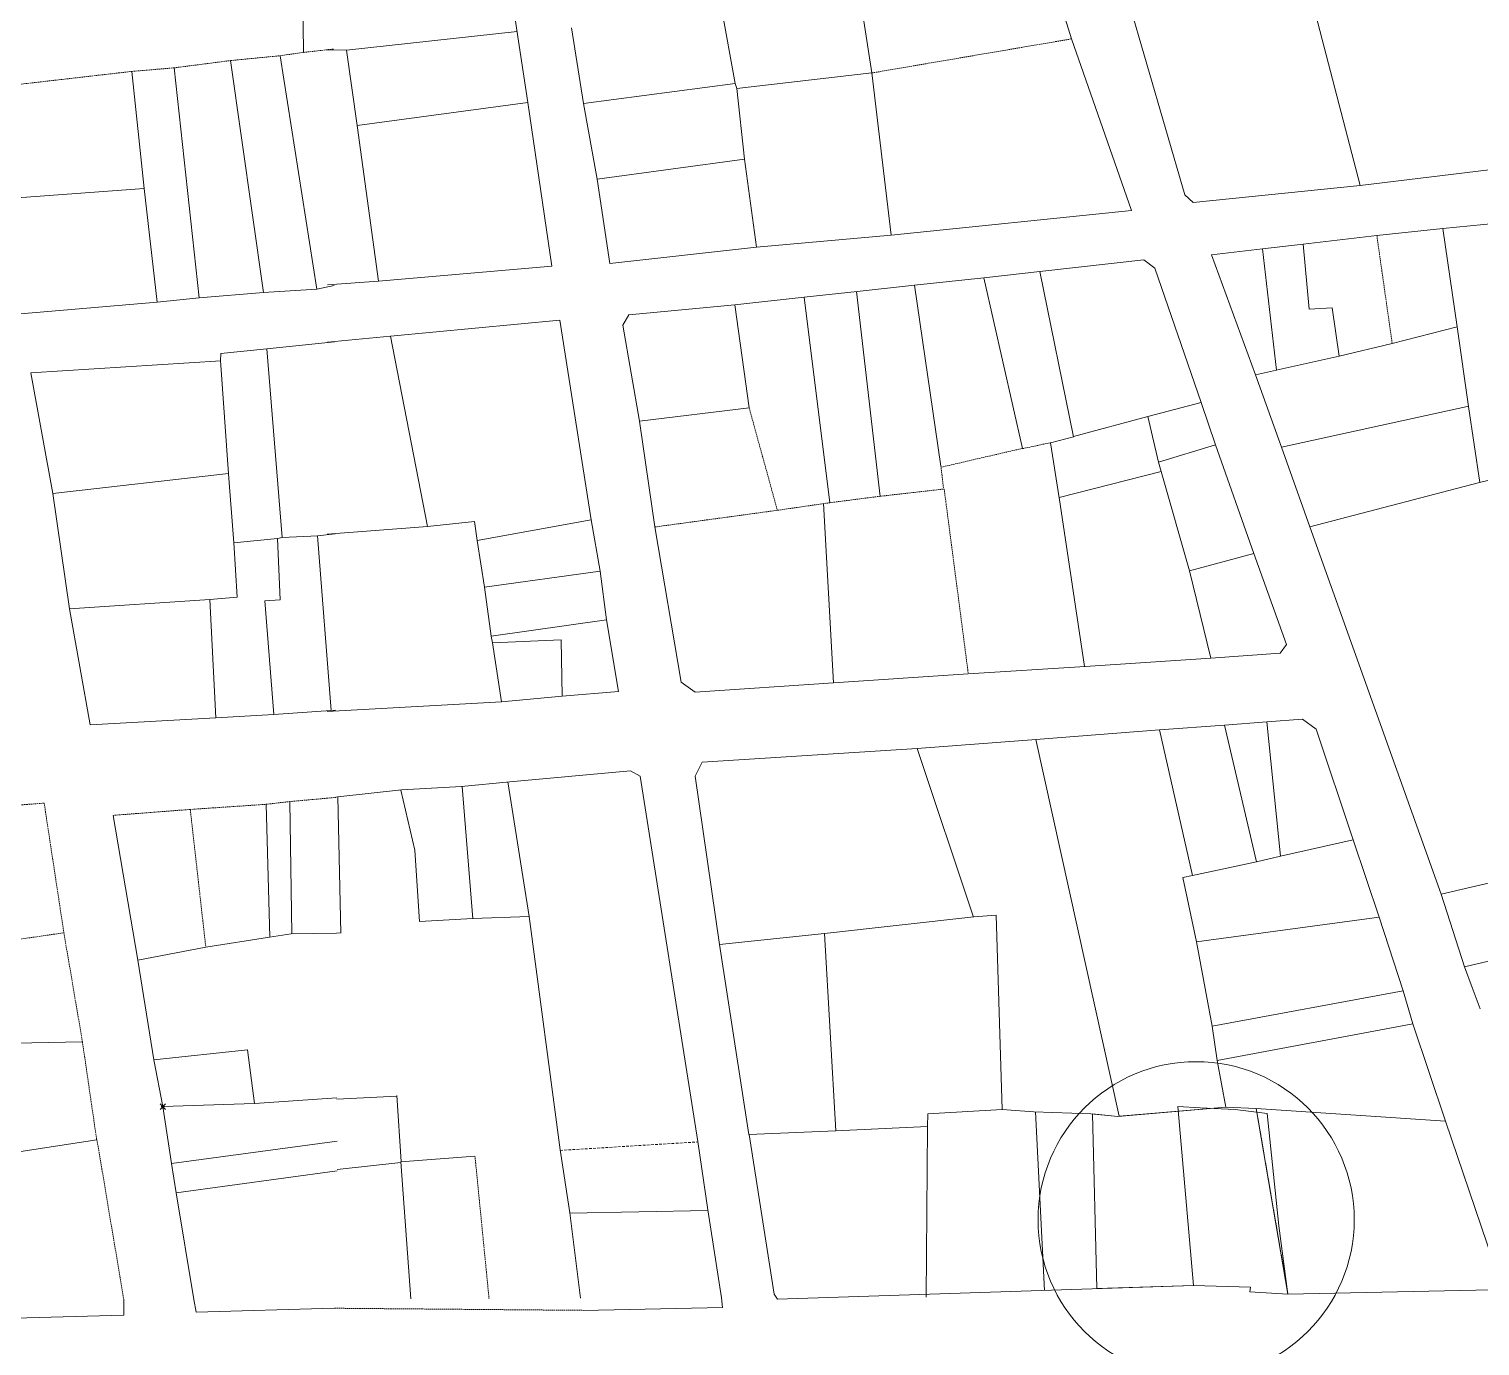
# Model space of a CAD drawing. Header units: millimetres. Extents: x 611710 to 616703, y 1316651 to 1320618.
# Drawn here: x 614832.5 to 615095.7, y 1318449.5 to 1318688.5 of the extents above; entities that cross this region are included whole.
import ezdxf

# ---------------------------------------------------------------- set-up
doc = ezdxf.new("R2010")
doc.units = ezdxf.units.MM
doc.header["$PDMODE"] = 35
doc.header["$PDSIZE"] = 0.5
doc.linetypes.add('DASHED', pattern=[0.75, 0.5, -0.25])
doc.linetypes.add('HIDDEN', pattern=[0.375, 0.25, -0.125])
doc.layers.add('2', color=7, linetype='Continuous')
doc.layers.add('CVL_CUADCON_TIT', color=1, linetype='Continuous')

msp = doc.modelspace()

# ---------------------------------------------------------------- linework, layer by layer
at = {"layer": '2', "color": 1, "linetype": 'Continuous', "lineweight": 0}
for p, q in [((615061.21682, 1318709.26646), (615074.03182, 1318660.08746)), ((614882.01182, 1318705.23546), (614882.30682, 1318684.23746)), ((615018.09082, 1318698.10346), (615021.65682, 1318686.69346)), ((614958.16382, 1318692.26546), (614960.61082, 1318678.59446)), ((614921.06782, 1318688.03846), (614890.14182, 1318684.62346)), ((614921.02882, 1318688.30046), (614923.00682, 1318675.12646)), ((614933.12982, 1318674.99346), (614930.93682, 1318688.66946)), ((614983.94982, 1318689.93346), (614985.43582, 1318680.51146)), ((614869.07582, 1318682.75746), (614875.05082, 1318640.68146)), ((614878.08182, 1318683.63946), (614884.71382, 1318641.29946)), ((614890.14182, 1318684.62346), (614886.71982, 1318684.72346)), ((614890.14182, 1318684.62346), (614892.07882, 1318670.99246)), ((614851.17682, 1318680.78946), (614853.42482, 1318659.52346)), ((614858.84482, 1318681.43646), (614863.40182, 1318639.68546)), ((614985.43582, 1318680.51146), (614960.93682, 1318677.68646)), ((614985.43582, 1318680.51146), (614988.90282, 1318651.05346)), ((614960.61082, 1318678.59446), (614933.12982, 1318674.99346)), ((614960.61082, 1318678.59446), (614960.93682, 1318677.68646)), ((614960.93682, 1318677.68646), (614962.29682, 1318664.85546)), ((614892.07882, 1318670.99246), (614923.00682, 1318675.12646)), ((614935.57882, 1318661.22046), (614933.12982, 1318674.99346)), ((614892.07882, 1318670.99246), (614895.92682, 1318642.71246)), ((614962.29682, 1318664.85546), (614935.57882, 1318661.22046)), ((614962.29682, 1318664.85546), (614964.49082, 1318648.89146)), ((615107.50382, 1318664.17546), (615074.03182, 1318660.08746)), ((614853.42482, 1318659.52346), (614827.94582, 1318657.69146)), ((614853.42482, 1318659.52346), (614855.76982, 1318638.93546)), ((614937.85982, 1318645.91846), (614935.57882, 1318661.22046)), ((615089.00882, 1318652.28246), (615110.82882, 1318654.38746)), ((614988.90282, 1318651.05346), (614964.49082, 1318648.89146)), ((615063.64582, 1318649.43846), (615077.03582, 1318651.00346)), ((615077.03582, 1318651.00346), (615089.00882, 1318652.28246)), ((615091.60182, 1318634.44646), (615089.00882, 1318652.28246)), ((614964.49082, 1318648.89146), (614937.85982, 1318645.91846)), ((615047.06082, 1318647.49946), (615056.29182, 1318648.56646)), ((615056.29182, 1318648.56646), (615063.64582, 1318649.43846)), ((615056.29182, 1318648.56646), (615058.82682, 1318626.56046)), ((615047.06082, 1318647.49946), (615055.03182, 1318625.71446)), ((614993.17782, 1318641.99746), (615005.70882, 1318643.33946)), ((615005.70882, 1318643.33946), (615015.90382, 1318644.47846)), ((615012.77082, 1318612.33446), (615005.76282, 1318643.34546)), ((615015.90382, 1318644.47846), (615021.97782, 1318614.46746)), ((614863.40182, 1318639.68546), (614875.05082, 1318640.68146)), ((614875.05082, 1318640.68146), (614884.71382, 1318641.29946)), ((614884.71382, 1318641.29946), (614887.88182, 1318641.93946)), ((614895.92682, 1318642.71246), (614886.67982, 1318642.06946)), ((614973.13882, 1318639.82946), (614982.77882, 1318640.85446)), ((614982.61882, 1318640.83746), (614986.93082, 1318603.63446)), ((614982.77882, 1318640.85446), (614993.17782, 1318641.99746)), ((614993.13182, 1318641.99246), (614997.94282, 1318609.16246)), ((614830.94482, 1318636.81546), (614855.76982, 1318638.93546)), ((614855.76982, 1318638.93546), (614863.40182, 1318639.68546)), ((614941.32682, 1318636.59046), (614960.55882, 1318638.43546)), ((614960.55882, 1318638.43546), (614973.13882, 1318639.82946)), ((614960.55882, 1318638.43546), (614963.17082, 1318619.73646)), ((614973.13882, 1318639.82946), (614977.80282, 1318602.51946)), ((614886.66982, 1318631.65646), (614898.08582, 1318632.74546)), ((614898.08582, 1318632.74546), (614904.82182, 1318598.22546)), ((615079.82082, 1318631.44246), (615091.60182, 1318634.44646)), ((615091.60182, 1318634.44646), (615093.65882, 1318620.00446)), ((614867.30282, 1318629.57046), (614875.63582, 1318630.43646)), ((614875.63582, 1318630.43646), (614887.91582, 1318631.70846)), ((614875.63582, 1318630.43646), (614878.43682, 1318596.18246)), ((615070.21182, 1318629.09746), (615079.82082, 1318631.44246)), ((614832.85082, 1318626.10746), (614867.30482, 1318628.29746)), ((614867.25382, 1318628.29746), (614867.30282, 1318629.57046)), ((614867.25382, 1318628.30146), (614868.71082, 1318607.73546)), ((615058.77582, 1318626.55946), (615070.21182, 1318629.09746)), ((614832.85082, 1318626.10746), (614836.85082, 1318604.17046)), ((615055.03182, 1318625.71446), (615058.82682, 1318626.56046)), ((615055.03182, 1318625.71446), (615059.75482, 1318612.60146)), ((614963.17082, 1318619.73646), (614943.29082, 1318617.31746)), ((615035.47182, 1318618.16946), (615045.17782, 1318620.72046)), ((615045.17782, 1318620.72046), (615047.79482, 1318613.00046)), ((615093.70882, 1318620.05546), (615059.75482, 1318612.60146)), ((615093.65882, 1318620.00446), (615095.70282, 1318606.17146)), ((614946.06782, 1318598.11346), (614943.29082, 1318617.31746)), ((615021.97682, 1318614.51846), (615035.47182, 1318618.16946)), ((615035.47182, 1318618.16946), (615037.44082, 1318609.87546)), ((615017.83182, 1318613.41146), (615021.97782, 1318614.46746)), ((615037.44082, 1318609.87546), (615047.79482, 1318613.00046)), ((615047.79482, 1318613.00046), (615054.70182, 1318593.27646)), ((615059.75482, 1318612.60146), (615064.86482, 1318598.12446)), ((615095.65182, 1318606.17046), (615121.03782, 1318612.47146)), ((615037.44082, 1318609.87546), (615037.93582, 1318608.20946)), ((614868.71082, 1318607.83746), (614836.85082, 1318604.17046)), ((614868.71082, 1318607.73546), (614869.64682, 1318595.26546)), ((615019.37982, 1318603.48146), (615037.93582, 1318608.20946)), ((615037.93582, 1318608.20946), (615043.02482, 1318590.17346)), ((614836.85082, 1318604.17046), (614839.88382, 1318583.25246)), ((615095.65182, 1318606.17046), (615064.86482, 1318598.12446)), ((614976.67982, 1318602.35746), (614978.44382, 1318569.84846)), ((615019.37982, 1318603.48146), (615024.00682, 1318572.77446)), ((614913.82982, 1318595.67846), (614934.49482, 1318599.38446)), ((614934.49482, 1318599.38446), (614936.12982, 1318590.11746)), ((614869.64682, 1318595.26546), (614877.62382, 1318596.02946)), ((614877.62382, 1318596.02946), (614878.43682, 1318596.18246)), ((614877.62382, 1318596.02946), (614878.09982, 1318584.88346)), ((614878.43682, 1318596.18246), (614884.89082, 1318596.48846)), ((614884.84282, 1318596.48646), (614888.03382, 1318596.89546)), ((614884.84282, 1318596.48646), (614887.32582, 1318564.82246)), ((614904.82182, 1318598.22546), (614886.63582, 1318596.83746)), ((614913.82982, 1318595.67846), (614915.14282, 1318587.16746)), ((615064.86482, 1318598.12446), (615088.70582, 1318531.49746)), ((614869.64582, 1318595.31646), (614870.27282, 1318585.39146)), ((615043.02482, 1318590.17346), (615054.70182, 1318593.27646)), ((614915.14282, 1318587.16746), (614936.12982, 1318590.11746)), ((614936.12982, 1318590.11746), (614937.29782, 1318581.24746)), ((615043.02482, 1318590.17346), (615046.94682, 1318574.29846)), ((614870.27282, 1318585.39146), (614865.34382, 1318584.93346)), ((614915.14282, 1318587.16746), (614916.36182, 1318578.29846)), ((614865.34382, 1318584.93346), (614839.88382, 1318583.25246)), ((614839.88382, 1318583.25246), (614843.62882, 1318562.18146)), ((614865.34382, 1318584.93346), (614866.39582, 1318563.45546)), ((614878.09982, 1318584.88346), (614875.30482, 1318584.73046)), ((614875.30482, 1318584.73046), (614876.91482, 1318564.06646)), ((614916.36182, 1318578.29846), (614937.29782, 1318581.24746)), ((614916.36182, 1318578.29846), (614916.59282, 1318577.08346)), ((614916.59282, 1318577.08346), (614918.25982, 1318566.39446)), ((615024.09582, 1318572.78046), (615002.86882, 1318571.45146)), ((615046.94682, 1318574.29846), (615024.09582, 1318572.78046)), ((615002.86882, 1318571.45146), (614978.44382, 1318569.84846)), ((614929.22182, 1318567.39646), (614918.25982, 1318566.39446)), ((614876.91482, 1318564.06646), (614888.14182, 1318564.88146)), ((614918.25982, 1318566.39446), (614886.60582, 1318564.65746)), ((614843.62882, 1318562.18146), (614866.39582, 1318563.45546)), ((614866.39582, 1318563.45546), (614876.91482, 1318564.06646)), ((615037.57982, 1318561.28346), (615049.40982, 1318562.15246)), ((615049.40982, 1318562.15246), (615057.07582, 1318562.72746)), ((615049.40982, 1318562.15246), (615055.21182, 1318537.37146)), ((615057.07582, 1318562.72746), (615059.56182, 1318538.38246)), ((614993.66682, 1318557.93146), (615015.24282, 1318559.57346)), ((615015.19182, 1318559.57246), (615037.57982, 1318561.28346)), ((615015.19182, 1318559.57246), (615030.27882, 1318491.17346)), ((615037.57982, 1318561.28346), (615043.57182, 1318534.88046)), ((614993.66682, 1318557.93146), (615003.87382, 1318527.30046)), ((614941.63382, 1318553.84246), (614919.75982, 1318551.88846)), ((614910.98082, 1318551.03546), (614900.11282, 1318550.39046)), ((614919.75982, 1318551.88846), (614910.98082, 1318551.03546)), ((614913.05382, 1318526.98646), (614911.07782, 1318551.04446)), ((614923.26582, 1318527.41346), (614919.39882, 1318551.85346)), ((614953.34182, 1318552.90546), (614957.75982, 1318522.32446)), ((614879.81382, 1318548.28246), (614880.20482, 1318524.29946)), ((614888.54682, 1318549.12046), (614888.19582, 1318549.11246)), ((614900.11282, 1318550.39046), (614888.54682, 1318549.12046)), ((614888.54682, 1318549.12046), (614889.10982, 1318524.37746)), ((614847.76382, 1318545.78246), (614852.22882, 1318519.50646)), ((614875.52682, 1318547.79346), (614876.19882, 1318523.70146)), ((615088.70582, 1318531.49746), (615138.88782, 1318543.22146)), ((615059.56182, 1318538.38246), (615072.71682, 1318541.36446)), ((615072.71682, 1318541.36446), (615077.45982, 1318527.33746)), ((615055.21182, 1318537.37146), (615059.56182, 1318538.38246)), ((615043.57182, 1318534.88046), (615055.21182, 1318537.37146)), ((615043.57182, 1318534.88046), (615041.85182, 1318534.48646)), ((615041.85182, 1318534.48646), (615044.30282, 1318522.84846)), ((615088.70582, 1318531.49746), (615092.92182, 1318518.32346)), ((614913.04482, 1318527.09046), (614923.26582, 1318527.41346)), ((614923.26582, 1318527.41346), (614928.85682, 1318485.09146)), ((615003.92382, 1318527.35146), (614976.83582, 1318524.31846)), ((615044.30282, 1318522.84846), (615077.45982, 1318527.33746)), ((615077.45982, 1318527.33746), (615081.78282, 1318513.91046)), ((615092.92182, 1318518.32346), (615141.08382, 1318529.39246)), ((614864.59082, 1318521.85246), (614876.14982, 1318523.69346)), ((614876.14982, 1318523.69346), (614880.05282, 1318524.29746)), ((614880.05282, 1318524.29746), (614888.27882, 1318524.39346)), ((614889.10782, 1318524.47946), (614888.27882, 1318524.39146)), ((614976.83582, 1318524.31846), (614957.75982, 1318522.32446)), ((614957.75982, 1318522.32446), (614963.12082, 1318487.87546)), ((614976.83582, 1318524.31846), (614978.87082, 1318488.52546)), ((615044.30282, 1318522.84846), (615047.14382, 1318507.50846)), ((614852.22882, 1318519.50646), (614864.59282, 1318521.83346)), ((614852.22882, 1318519.50646), (614855.16282, 1318501.39446)), ((615092.92182, 1318518.32346), (615094.35582, 1318514.51646)), ((615094.35582, 1318514.51646), (615095.79182, 1318510.65946)), ((615047.14382, 1318507.50846), (615081.78282, 1318513.91046)), ((615081.78282, 1318513.91046), (615083.54582, 1318507.95146)), ((615047.14382, 1318507.50846), (615048.04882, 1318501.27646)), ((615048.04882, 1318501.27646), (615083.54582, 1318507.95146)), ((615083.54582, 1318507.95146), (615089.49182, 1318490.29046)), ((614811.99982, 1318504.15446), (614842.21482, 1318504.65446)), ((614855.16282, 1318501.39446), (614872.15582, 1318503.21546)), ((614855.16282, 1318501.39446), (614856.79982, 1318492.92546)), ((614872.15582, 1318503.21546), (614873.40182, 1318493.52246)), ((615048.04882, 1318501.27646), (615049.61382, 1318492.82146)), ((614873.40182, 1318493.52246), (614856.79982, 1318492.92546)), ((614873.40182, 1318493.52246), (614888.38082, 1318494.50946)), ((614888.38082, 1318494.30446), (614899.24682, 1318494.82146)), ((614899.23782, 1318494.96446), (614900.02682, 1318482.93746)), ((614856.79982, 1318492.92546), (614858.35982, 1318482.57546)), ((614995.58282, 1318491.63746), (614995.53382, 1318489.29746)), ((615009.04182, 1318492.38946), (614995.58282, 1318491.63746)), ((615014.79682, 1318492.00746), (615009.04182, 1318492.38946)), ((615025.12982, 1318491.62446), (615014.79682, 1318492.00746)), ((615015.09082, 1318491.99846), (615016.76842, 1318459.5843)), ((615030.05882, 1318491.15446), (615025.12982, 1318491.62446)), ((615025.42482, 1318491.59646), (615026.25349, 1318459.89462)), ((615030.05882, 1318491.15446), (615049.61382, 1318492.82146)), ((615049.61382, 1318492.82146), (615055.16282, 1318492.58746)), ((615055.16282, 1318492.58746), (615089.49182, 1318490.29046)), ((614978.87082, 1318488.52546), (614963.12082, 1318487.87546)), ((614978.87082, 1318488.52546), (614995.53382, 1318489.29746)), ((614995.53382, 1318489.29746), (614995.27882, 1318458.36746)), ((614827.04782, 1318484.19946), (614844.84682, 1318486.90846)), ((614888.40682, 1318486.62946), (614858.35982, 1318482.57546)), ((614953.84282, 1318486.60446), (614955.65182, 1318474.19046)), ((614858.35982, 1318482.57546), (614859.19182, 1318477.29846)), ((614899.98082, 1318482.77846), (614888.42482, 1318481.51346)), ((614899.96982, 1318482.93346), (614913.42382, 1318483.93946)), ((614899.96982, 1318482.93346), (614901.76282, 1318458.07146)), ((614928.85682, 1318485.09146), (614930.64282, 1318473.64246)), ((614859.19182, 1318477.29846), (614888.42482, 1318481.29446)), ((614859.19182, 1318477.29846), (614862.39582, 1318457.94146)), ((614930.64282, 1318473.64246), (614932.57782, 1318458.16946)), ((614930.64582, 1318473.61746), (614955.66882, 1318474.07746)), ((614955.65182, 1318474.19046), (614958.13982, 1318458.25046)), ((615097.81682, 1318459.66846), (615060.9158, 1318458.92161))]:
    msp.add_line(p, q, dxfattribs=at)
at = {"layer": '2', "color": 1, "linetype": 'HIDDEN', "lineweight": 0}
for p, q in [((614985.43582, 1318680.51146), (615021.65682, 1318686.69346)), ((614858.84482, 1318681.43646), (614869.07582, 1318682.75746)), ((614869.07582, 1318682.75746), (614878.08182, 1318683.63946)), ((614878.08182, 1318683.63946), (614882.30682, 1318684.23746)), ((614882.30682, 1318684.23746), (614887.73582, 1318684.84546)), ((614824.50282, 1318677.72646), (614851.17682, 1318680.78946)), ((614851.17682, 1318680.78946), (614858.84482, 1318681.43646)), ((615077.03582, 1318651.00346), (615079.82082, 1318631.44246)), ((614963.17082, 1318619.73646), (614968.27282, 1318601.14146)), ((614997.96682, 1318608.96146), (615012.76982, 1318612.38546)), ((615012.77082, 1318612.33446), (615017.83182, 1318613.41146)), ((614997.94282, 1318609.16246), (614998.44082, 1318604.99546)), ((614977.80282, 1318602.51946), (614986.87882, 1318603.68446)), ((614986.87882, 1318603.68446), (614998.54582, 1318605.00746)), ((614998.54582, 1318605.00746), (615002.92182, 1318571.45446)), ((614968.27282, 1318601.14146), (614946.06782, 1318598.11346)), ((614977.80282, 1318602.51946), (614968.27282, 1318601.14146)), ((614879.83482, 1318548.28446), (614875.37082, 1318547.77546)), ((614888.19582, 1318549.03946), (614879.81382, 1318548.28246)), ((614835.26882, 1318547.99746), (614811.05482, 1318546.19746)), ((614835.26882, 1318547.99746), (614838.84282, 1318524.47346)), ((614861.76982, 1318546.85746), (614847.76382, 1318545.78246)), ((614875.37082, 1318547.77546), (614861.76982, 1318546.85746)), ((614861.76982, 1318546.85746), (614864.59282, 1318521.83346)), ((614811.32482, 1318520.46146), (614838.84282, 1318524.47346)), ((614838.84282, 1318524.47346), (614842.21482, 1318504.65446)), ((614842.21482, 1318504.65446), (614844.79582, 1318486.90846)), ((615055.16282, 1318492.58746), (615060.91582, 1318458.92146)), ((614844.84682, 1318486.90846), (614849.71282, 1318457.89846)), ((614913.42382, 1318483.93946), (614915.97282, 1318458.11646)), ((614887.93782, 1318456.33546), (614933.02582, 1318455.95746))]:
    msp.add_line(p, q, dxfattribs=at)
at = {"layer": '2', "color": 1, "linetype": 'DASHED', "lineweight": 0}
msp.add_line((614928.87282, 1318484.99146), (614953.85582, 1318486.51046), dxfattribs=at)
at = {"layer": '2', "color": 1, "linetype": 'Continuous', "lineweight": 0}
for points in [[(614886.74082, 1318706.27546), (614917.96082, 1318709.12446), (614921.02882, 1318688.30046)], [(615074.03182, 1318660.08746), (615043.74282, 1318656.98346), (615042.18482, 1318658.37246), (615028.38982, 1318705.90346)], [(615021.65682, 1318686.69346), (615032.53582, 1318655.56846), (614988.90282, 1318651.05346)], [(614923.00682, 1318675.12646), (614927.34382, 1318645.43446), (614895.92682, 1318642.71246)], [(615063.64582, 1318649.43846), (615064.77782, 1318637.67046), (615068.94282, 1318637.91446), (615070.21182, 1318629.09746)], [(615015.90382, 1318644.47846), (615034.77482, 1318646.56946), (615036.74082, 1318645.08746), (615045.17782, 1318620.72046)], [(614898.08582, 1318632.74546), (614928.83782, 1318635.65646), (614934.49482, 1318599.38446)], [(614943.29082, 1318617.31746), (614940.24982, 1318634.73746), (614941.32682, 1318636.59046)], [(615017.78082, 1318613.40946), (615017.83182, 1318613.41146), (615019.38082, 1318603.43146)], [(614904.82182, 1318598.22546), (614913.34482, 1318599.12446), (614913.82982, 1318595.67846)], [(614978.44382, 1318569.84846), (614953.36082, 1318568.12946), (614950.82782, 1318569.95446), (614946.06782, 1318598.11346)], [(615054.70182, 1318593.27646), (615060.67182, 1318576.78546), (615059.48682, 1318575.23446), (615046.94682, 1318574.29846)], [(614937.29782, 1318581.24746), (614939.47382, 1318568.28246), (614929.22182, 1318567.39646)], [(614916.59282, 1318577.08346), (614929.03982, 1318577.61046), (614929.22182, 1318567.39646)], [(615057.07582, 1318562.72746), (615063.52282, 1318563.22446), (615066.05682, 1318561.39946), (615072.71682, 1318541.36446)], [(614953.34182, 1318552.90546), (614954.61582, 1318555.44846), (614993.66682, 1318557.93146)], [(614941.63382, 1318553.84246), (614943.38382, 1318552.91546), (614953.84282, 1318486.60446)], [(614899.97682, 1318550.37546), (614902.49682, 1318539.46346), (614903.35082, 1318526.51946), (614913.05282, 1318527.03746)], [(615003.92382, 1318527.35146), (615007.98482, 1318527.64446), (615009.04182, 1318492.38946)], [(614963.17182, 1318487.87646), (614967.69582, 1318458.89946), (614968.32582, 1318457.99946)], [(615089.49182, 1318490.29046), (615099.14182, 1318461.78146), (615097.81682, 1318459.66846)], [(614967.69582, 1318458.89946), (614968.32582, 1318457.99946), (615043.79382, 1318460.46846)], [(614829.96282, 1318454.54846), (614849.72282, 1318455.10846), (614849.71182, 1318457.95846)], [(614862.39582, 1318457.94146), (614862.84482, 1318455.61846), (614887.93782, 1318456.33546)], [(614933.02582, 1318455.95746), (614958.32482, 1318456.45846), (614958.13982, 1318458.25046)]]:
    msp.add_lwpolyline(points, dxfattribs=at)
msp.add_point((614856.79982, 1318492.92546), dxfattribs=at)
at = {"layer": 'CVL_CUADCON_TIT', "color": 1, "lineweight": 0, "ltscale": 0.5, "flags": 128}
for points in [[(615055.16282, 1318492.58746), (615049.61382, 1318492.82146), (615030.27882, 1318491.17346), (615030.05882, 1318491.15446), (615025.42482, 1318491.59646), (615026.25349, 1318459.89462), (615043.79382, 1318460.46846), (615054.12082, 1318460.14046), (615053.96882, 1318459.28646), (615060.9158, 1318458.92161), (615055.16282, 1318492.58746)], [(615043.79382, 1318460.46846), (615054.12082, 1318460.14046), (615053.96882, 1318459.28646), (615060.91582, 1318458.92146), (615059.25382, 1318471.31546), (615057.12982, 1318491.65546), (615051.31482, 1318492.39446), (615044.98082, 1318492.70246), (615040.94722, 1318492.97116), (615043.79382, 1318460.46846)]]:
    msp.add_lwpolyline(points, dxfattribs=at)
at = {"layer": 'CVL_CUADCON_TIT', "color": 1, "lineweight": 0, "ltscale": 0.5}
msp.add_circle((615044.25851, 1318472.40671), 28.67375, dxfattribs=at)

doc.saveas('drawing.dxf')
